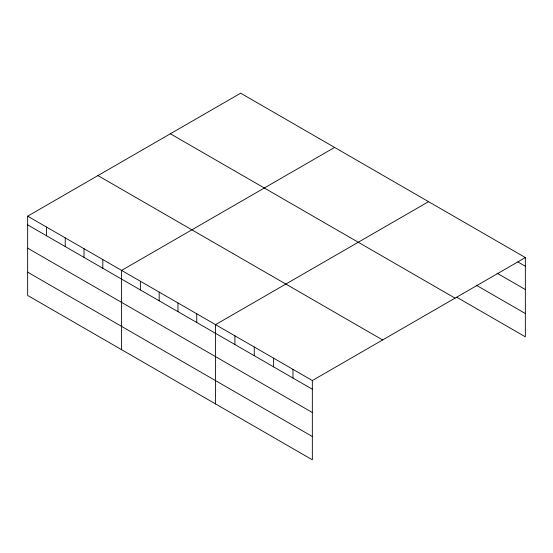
<?xml version="1.0" encoding="UTF-8"?>
<svg xmlns="http://www.w3.org/2000/svg" width="553" height="553" viewBox="0 0 553 553"><rect width="100%" height="100%" fill="white"/><g stroke="black" fill="none" stroke-linecap="round" stroke-linejoin="round"><path stroke-width="0.83" d="M27.65 216.168L312.341 380.533L312.341 459.813L27.65 295.447L27.65 216.168L240.659 93.187L525.35 257.553L525.35 336.832L456.847 297.286M334.606 147.43L121.598 270.41L121.598 349.69M428.554 201.665L215.546 324.646L215.546 403.932M312.341 380.533L525.35 257.553M517.905 261.949L525.35 266.249M497.057 273.203L525.35 289.537M476.209 285.168L525.35 313.537M170.365 133.771L455.057 298.136M97.943 175.584L382.635 339.95M27.65 224.864L312.341 389.229M27.65 248.159L312.341 412.517M27.65 272.159L312.341 436.517M292.979 369.356L292.979 378.052M273.624 358.178L273.624 366.874M254.262 347.001L254.262 355.697M234.901 335.823L234.901 344.519M196.757 313.8L196.757 322.496M177.969 302.954L177.969 311.65M159.174 292.102L159.174 300.797M140.386 281.256L140.386 289.952M102.81 259.557L102.81 268.253M84.021 248.712L84.021 257.408M65.226 237.866L65.226 246.562M46.438 227.013L46.438 235.709"/></g></svg>
